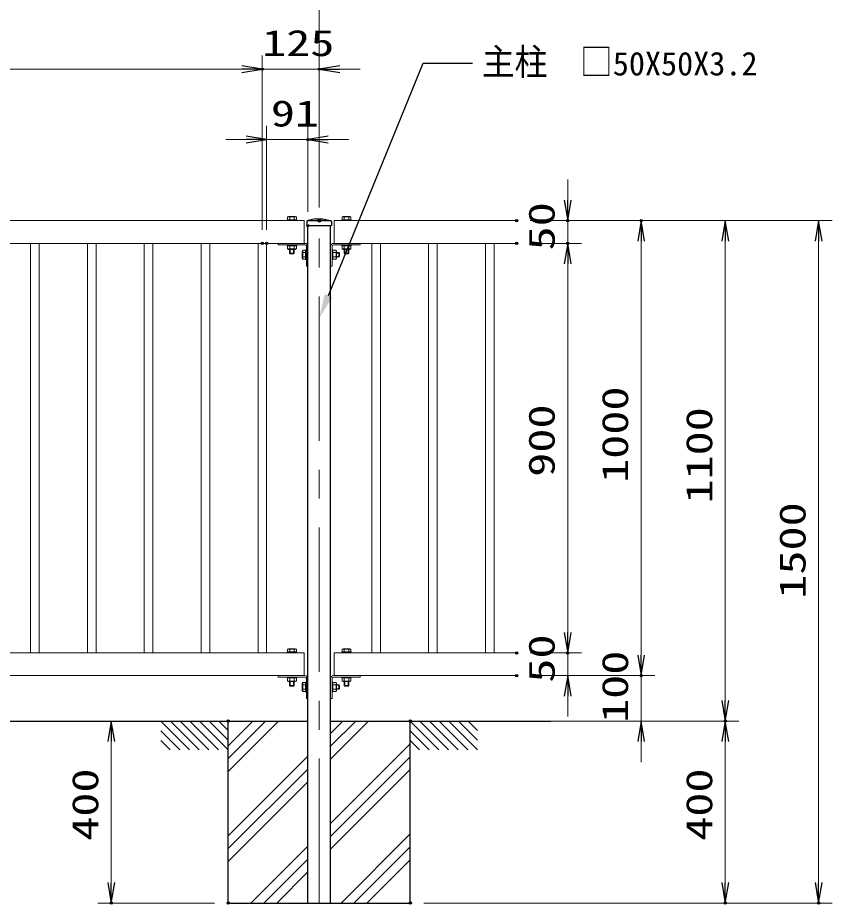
# Model space of a CAD drawing. Units: millimetres, scale not verified. Extents: x -4200 to 4200, y -2970 to 2970.
# Drawn here: x -2011 to -220, y -998 to 951 of the extents above; entities that cross this region are included whole.
import ezdxf
from ezdxf.enums import TextEntityAlignment as Align

# ---------------------------------------------------------------- set-up
doc = ezdxf.new("R2010")
doc.units = ezdxf.units.MM
doc.header["$LTSCALE"] = 10
doc.header["$PDMODE"] = 32
doc.header["$PDSIZE"] = 5
doc.linetypes.add('USER1', pattern=[50.8, 31.75, -6.35, 6.35, -6.35])
doc.linetypes.add('USER3', pattern=[1.125, 0.75, -0.125, 0.125, -0.125])
for name, color, linetype, lineweight in [('0-0_D-STR1', 1, 'Continuous', 25), ('0-1_D-BMK', 2, 'USER3', 13), ('0-2_D-STR4', 7, 'Continuous', 25), ('0-3_D-STR2', 7, 'Continuous', 13), ('0-4_D-BGD', 7, 'Continuous', 25), ('0-5_D-STR3', 3, 'Continuous', 13), ('0-6_D-STR-DIM', 7, 'Continuous', 13), ('0-7_0', 7, 'Continuous', 25), ('0-A_D-STR-TXT', 7, 'Continuous', 25)]:
    doc.layers.add(name, color=color, linetype=linetype, lineweight=lineweight)
doc.layers.add('0-8_Defpoints', color=8, linetype='Continuous')
doc.styles.add('ＭＳ ゴシック', font='')
doc.styles.add('ＭＳ Ｐゴシック', font='')
doc.styles.get('ＭＳ ゴシック').set_extended_font_data('MS Gothic')
doc.styles.get('ＭＳ Ｐゴシック').set_extended_font_data('MS PGothic')

# ---------------------------------------------------------------- blocks, each defined once
blk = doc.blocks.new('DARROWS')
at = {"layer": '0-7_0'}
blk.add_line((0, 0), (-9.991, 0), dxfattribs=at)
blk.add_lwpolyline([(-10, -1.667), (0, 0), (-10, 1.667)], dxfattribs=at)
blk = doc.blocks.new('MLeader1')
at = {"layer": '0-A_D-STR-TXT'}
blk.add_lwpolyline([(-1327.55, 340.19), (-1119.23, 850.93), (-1011.23, 850.93)], dxfattribs=at)
blk.add_solid([(-1319.22, 336.79), (-1335.89, 343.59), (-1347.95, 290.19)], dxfattribs=at)
at = {"layer": '0-A_D-STR-TXT', "style": 'ＭＳ Ｐゴシック', "width": 0.9}
blk.add_text('主柱\u3000□', height=58.56, dxfattribs=at).set_placement((-990.39, 807.01), align=Align.BOTTOM_LEFT)
at = {"layer": '0-A_D-STR-TXT', "style": 'ＭＳ ゴシック'}
blk.add_text('50X50X3.2', height=51.95, dxfattribs=at).set_placement((-702.68, 808.28), align=Align.BOTTOM_LEFT)

msp = doc.modelspace()

# ---------------------------------------------------------------- linework, layer by layer
at = {"layer": '0-0_D-STR1'}
for p, q in [((-1355.45, 508.92), (-1373.24, 504.84)), ((-1355.45, 508.92), (-1340.45, 508.92)), ((-1340.45, 508.92), (-1322.66, 504.84)), ((-1374.79, 502.92), (-1374.95, 493.92)), ((-1374.95, 493.92), (-1320.95, 493.92)), ((-1372.95, 504.92), (-1322.95, 504.92)), ((-1372.95, 504.92), (-1322.95, 504.92)), ((-1372.95, -995.08), (-1372.95, 493.92)), ((-1322.95, -995.08), (-1322.95, 493.92)), ((-1321.11, 502.92), (-1320.95, 493.92)), ((-1372.95, -995.08), (-1322.95, -995.08))]:
    msp.add_line(p, q, dxfattribs=at)
for centre, start, end in [((-1372.79, 502.89), 102.93782, 179), ((-1323.11, 502.89), 1, 77.06218)]:
    msp.add_arc(centre, 2, start, end, dxfattribs=at)
at = {"layer": '0-1_D-BMK', "linetype": 'USER1'}
msp.add_line((-1347.95, -995.08), (-1347.95, 509.92), dxfattribs=at)
at = {"layer": '0-2_D-STR4'}
for p, q in [((-1547.95, -595.08), (-1372.95, -595.08)), ((-1547.95, -995.08), (-1547.95, -595.08)), ((-1547.95, -677.38), (-1465.64, -595.08)), ((-1547.95, -705.67), (-1437.36, -595.08)), ((-1547.95, -649.1), (-1493.93, -595.08)), ((-1322.95, -595.08), (-1147.95, -595.08)), ((-1322.95, -650.37), (-1267.65, -595.08)), ((-1322.95, -678.66), (-1239.37, -595.08)), ((-1322.95, -622.09), (-1296.94, -596.08)), ((-1147.95, -995.08), (-1147.95, -595.08)), ((-1322.95, -820.08), (-1147.95, -645.08)), ((-1547.95, -847.09), (-1372.95, -672.09)), ((-1322.95, -848.36), (-1147.95, -673.36)), ((-1547.95, -875.37), (-1372.95, -700.37)), ((-1322.95, -876.65), (-1147.95, -701.65)), ((-1547.95, -903.66), (-1372.95, -728.66)), ((-1299.96, -995.08), (-1147.95, -843.07)), ((-1497.95, -995.08), (-1372.95, -870.08)), ((-1271.67, -995.08), (-1147.95, -871.35)), ((-1469.66, -995.08), (-1372.95, -898.36)), ((-1243.39, -995.08), (-1147.95, -899.64)), ((-1441.38, -995.08), (-1372.95, -926.65)), ((-1547.95, -995.08), (-1147.95, -995.08))]:
    msp.add_line(p, q, dxfattribs=at)
at = {"layer": '0-3_D-STR2'}
for p, q in [((-3314.95, 504.92), (-1380.95, 504.92)), ((-1380.95, 454.92), (-1380.95, 504.92)), ((-1314.95, 504.92), (-914.2, 504.92)), ((-1314.95, 454.92), (-1314.95, 504.92)), ((-3314.95, 454.92), (-1380.95, 454.92)), ((-1982.45, -445.08), (-1982.45, 454.92)), ((-1963.45, -445.08), (-1963.45, 454.92)), ((-1857.45, -445.08), (-1857.45, 454.92)), ((-1838.45, -445.08), (-1838.45, 454.92)), ((-1732.45, -445.08), (-1732.45, 454.92)), ((-1713.45, -445.08), (-1713.45, 454.92)), ((-1607.45, -445.08), (-1607.45, 454.92)), ((-1588.45, -445.08), (-1588.45, 454.92)), ((-1482.45, -445.08), (-1482.45, 454.92)), ((-1463.45, -445.08), (-1463.45, 454.92)), ((-1315.95, 454.92), (-914.2, 454.92)), ((-1232.45, -445.08), (-1232.45, 454.92)), ((-1213.45, -445.08), (-1213.45, 454.92)), ((-1107.45, -445.08), (-1107.45, 454.92)), ((-1088.45, -445.08), (-1088.45, 454.92)), ((-982.45, -445.08), (-982.45, 454.92)), ((-963.45, -445.08), (-963.45, 454.92)), ((-3314.95, -445.08), (-1380.95, -445.08)), ((-1380.95, -495.08), (-1380.95, -445.08)), ((-1314.95, -445.08), (-914.2, -445.08)), ((-1314.95, -495.08), (-1314.95, -445.08)), ((-3314.95, -495.08), (-1380.95, -495.08)), ((-1315.95, -495.08), (-914.2, -495.08))]:
    msp.add_line(p, q, dxfattribs=at)
at = {"layer": '0-4_D-BGD'}
for p, q in [((-3147.95, -595.08), (-1547.95, -595.08)), ((-1695.67, -595.08), (-1632.8, -657.95)), ((-1674.46, -595.08), (-1611.59, -657.95)), ((-1653.25, -595.08), (-1590.38, -657.95)), ((-1632.03, -595.08), (-1569.16, -657.95)), ((-1610.82, -595.08), (-1547.95, -657.95)), ((-1589.61, -595.08), (-1547.95, -636.73)), ((-1568.39, -595.08), (-1547.95, -615.52)), ((-1147.95, -595.08), (-839.2, -595.08)), ((-1147.95, -595.08), (-1085.08, -657.95)), ((-1126.74, -595.08), (-1063.87, -657.95)), ((-1105.52, -595.08), (-1042.65, -657.95)), ((-1084.31, -595.08), (-1021.44, -657.95)), ((-1063.1, -595.08), (-1000.22, -657.95)), ((-1041.88, -595.08), (-1000.22, -636.73)), ((-1020.67, -595.08), (-1000.22, -615.52)), ((-1695.67, -616.29), (-1654.02, -657.95)), ((-1147.95, -616.29), (-1106.29, -657.95)), ((-1695.67, -637.5), (-1675.23, -657.95)), ((-1147.95, -637.5), (-1127.5, -657.95))]:
    msp.add_line(p, q, dxfattribs=at)
at = {"layer": '0-5_D-STR3'}
for p, q in [((-1418.45, 504.92), (-1418.45, 506.92)), ((-1397.45, 506.92), (-1418.45, 506.92)), ((-1417.75, 513.03), (-1417.75, 506.92)), ((-1398.15, 513.03), (-1417.75, 513.03)), ((-1398.15, 506.92), (-1417.75, 506.92)), ((-1400.6, 513.92), (-1415.3, 513.92)), ((-1412.84, 513.03), (-1412.84, 506.92)), ((-1400.6, 513.92), (-1403.06, 513.92)), ((-1403.06, 513.03), (-1403.06, 506.92)), ((-1398.15, 513.03), (-1398.15, 506.92)), ((-1397.45, 504.92), (-1397.45, 506.92)), ((-1298.45, 504.92), (-1298.45, 506.92)), ((-1277.45, 506.92), (-1298.45, 506.92)), ((-1297.75, 513.03), (-1297.75, 506.92)), ((-1278.15, 513.03), (-1297.75, 513.03)), ((-1278.15, 506.92), (-1297.75, 506.92)), ((-1280.6, 513.92), (-1295.3, 513.92)), ((-1292.84, 513.03), (-1292.84, 506.92)), ((-1280.6, 513.92), (-1283.06, 513.92)), ((-1283.06, 513.03), (-1283.06, 506.92)), ((-1278.15, 513.03), (-1278.15, 506.92)), ((-1277.45, 504.92), (-1277.45, 506.92)), ((-1397.45, 504.92), (-1418.45, 504.92)), ((-1277.45, 504.92), (-1298.45, 504.92)), ((-1437.95, 454.92), (-1379.35, 454.92)), ((-1437.95, 454.92), (-1437.95, 451.72)), ((-1437.95, 451.72), (-1379.35, 451.72)), ((-1418.45, 449.72), (-1418.45, 451.72)), ((-1397.45, 451.72), (-1418.45, 451.72)), ((-1397.45, 449.72), (-1418.45, 449.72)), ((-1398.15, 449.72), (-1417.75, 449.72)), ((-1417.75, 442.62), (-1417.75, 449.72)), ((-1412.84, 442.62), (-1412.84, 449.72)), ((-1403.06, 442.62), (-1403.06, 449.72)), ((-1398.15, 442.62), (-1398.15, 449.72)), ((-1397.45, 449.72), (-1397.45, 451.72)), ((-1379.35, 454.92), (-1380.95, 454.92)), ((-1376.15, 448.52), (-1376.15, 404.92)), ((-1372.95, 448.52), (-1372.95, 404.92)), ((-1322.95, 448.52), (-1322.95, 404.92)), ((-1319.75, 448.52), (-1319.75, 404.92)), ((-1257.95, 454.92), (-1316.55, 454.92)), ((-1316.55, 454.92), (-1314.95, 454.92)), ((-1257.95, 451.72), (-1316.55, 451.72)), ((-1298.45, 449.72), (-1298.45, 451.72)), ((-1298.45, 451.72), (-1277.45, 451.72)), ((-1298.45, 449.72), (-1277.45, 449.72)), ((-1297.75, 449.72), (-1278.15, 449.72)), ((-1297.75, 442.62), (-1297.75, 449.72)), ((-1292.84, 442.62), (-1292.84, 449.72)), ((-1283.06, 442.62), (-1283.06, 449.72)), ((-1278.15, 442.62), (-1278.15, 449.72)), ((-1277.45, 449.72), (-1277.45, 451.72)), ((-1257.95, 454.92), (-1257.95, 451.72)), ((-1398.15, 442.62), (-1417.75, 442.62)), ((-1400.6, 441.72), (-1415.3, 441.72)), ((-1412.95, 441.72), (-1412.95, 433.42)), ((-1402.95, 433.42), (-1412.95, 433.42)), ((-1412.95, 433.42), (-1411.45, 431.92)), ((-1411.65, 441.72), (-1411.65, 432.12)), ((-1404.45, 431.92), (-1411.45, 431.92)), ((-1402.95, 433.42), (-1404.45, 431.92)), ((-1404.25, 441.72), (-1404.25, 432.12)), ((-1400.6, 441.72), (-1403.06, 441.72)), ((-1402.95, 441.72), (-1402.95, 433.42)), ((-1385.15, 422.58), (-1385.15, 437.27)), ((-1384.25, 439.72), (-1378.15, 439.72)), ((-1384.25, 420.12), (-1384.25, 439.72)), ((-1384.25, 434.82), (-1378.15, 434.82)), ((-1376.15, 440.42), (-1378.15, 440.42)), ((-1378.15, 419.42), (-1378.15, 440.42)), ((-1378.15, 420.12), (-1378.15, 439.72)), ((-1376.15, 419.42), (-1376.15, 440.42)), ((-1317.75, 440.42), (-1319.75, 440.42)), ((-1319.75, 419.42), (-1319.75, 440.42)), ((-1317.75, 419.42), (-1317.75, 440.42)), ((-1317.75, 420.12), (-1317.75, 439.72)), ((-1310.64, 439.72), (-1317.75, 439.72)), ((-1310.64, 434.82), (-1317.75, 434.82)), ((-1310.64, 420.12), (-1310.64, 439.72)), ((-1309.75, 422.58), (-1309.75, 437.27)), ((-1309.75, 434.92), (-1304.65, 434.92)), ((-1309.75, 433.62), (-1303.35, 433.62)), ((-1304.65, 424.92), (-1304.65, 434.92)), ((-1304.65, 434.92), (-1303.15, 433.42)), ((-1303.15, 426.42), (-1303.15, 433.42)), ((-1297.75, 442.62), (-1278.15, 442.62)), ((-1295.3, 441.72), (-1280.6, 441.72)), ((-1295.3, 441.72), (-1292.84, 441.72)), ((-1292.95, 441.72), (-1292.95, 433.42)), ((-1282.95, 433.42), (-1292.95, 433.42)), ((-1292.95, 433.42), (-1291.45, 431.92)), ((-1291.65, 441.72), (-1291.65, 432.12)), ((-1284.45, 431.92), (-1291.45, 431.92)), ((-1282.95, 433.42), (-1284.45, 431.92)), ((-1284.25, 441.72), (-1284.25, 432.12)), ((-1282.95, 441.72), (-1282.95, 433.42)), ((-1385.15, 422.58), (-1385.15, 425.03)), ((-1384.25, 425.03), (-1378.15, 425.03)), ((-1384.25, 420.12), (-1378.15, 420.12)), ((-1376.15, 419.42), (-1378.15, 419.42)), ((-1317.75, 419.42), (-1319.75, 419.42)), ((-1310.64, 425.03), (-1317.75, 425.03)), ((-1310.64, 420.12), (-1317.75, 420.12)), ((-1309.75, 426.22), (-1303.35, 426.22)), ((-1309.75, 422.58), (-1309.75, 425.03)), ((-1309.75, 424.92), (-1304.65, 424.92)), ((-1304.65, 424.92), (-1303.15, 426.42)), ((-1376.15, 404.92), (-1372.95, 404.92)), ((-1319.75, 404.92), (-1322.95, 404.92)), ((-1418.45, -445.08), (-1418.45, -443.08)), ((-1397.45, -443.08), (-1418.45, -443.08)), ((-1397.45, -445.08), (-1418.45, -445.08)), ((-1417.75, -436.97), (-1417.75, -443.08)), ((-1398.15, -436.97), (-1417.75, -436.97)), ((-1398.15, -443.08), (-1417.75, -443.08)), ((-1400.6, -436.08), (-1415.3, -436.08)), ((-1412.84, -436.97), (-1412.84, -443.08)), ((-1400.6, -436.08), (-1403.06, -436.08)), ((-1403.06, -436.97), (-1403.06, -443.08)), ((-1398.15, -436.97), (-1398.15, -443.08)), ((-1397.45, -445.08), (-1397.45, -443.08)), ((-1298.45, -445.08), (-1298.45, -443.08)), ((-1298.45, -443.08), (-1277.45, -443.08)), ((-1298.45, -445.08), (-1277.45, -445.08)), ((-1297.75, -436.97), (-1297.75, -443.08)), ((-1278.15, -436.97), (-1297.75, -436.97)), ((-1278.15, -443.08), (-1297.75, -443.08)), ((-1280.6, -436.08), (-1295.3, -436.08)), ((-1292.84, -436.97), (-1292.84, -443.08)), ((-1280.6, -436.08), (-1283.06, -436.08)), ((-1283.06, -436.97), (-1283.06, -443.08)), ((-1278.15, -436.97), (-1278.15, -443.08)), ((-1277.45, -445.08), (-1277.45, -443.08)), ((-1437.95, -495.08), (-1379.35, -495.08)), ((-1437.95, -495.08), (-1437.95, -498.28)), ((-1437.95, -498.28), (-1379.35, -498.28)), ((-1418.45, -500.28), (-1418.45, -498.28)), ((-1397.45, -498.28), (-1418.45, -498.28)), ((-1397.45, -500.28), (-1418.45, -500.28)), ((-1398.15, -500.28), (-1417.75, -500.28)), ((-1417.75, -507.38), (-1417.75, -500.28)), ((-1412.84, -507.38), (-1412.84, -500.28)), ((-1403.06, -507.38), (-1403.06, -500.28)), ((-1398.15, -507.38), (-1398.15, -500.28)), ((-1397.45, -500.28), (-1397.45, -498.28)), ((-1379.35, -495.08), (-1380.95, -495.08)), ((-1376.15, -501.48), (-1376.15, -545.08)), ((-1372.95, -501.48), (-1372.95, -545.08)), ((-1322.95, -501.48), (-1322.95, -545.08)), ((-1319.75, -501.48), (-1319.75, -545.08)), ((-1257.95, -495.08), (-1316.55, -495.08)), ((-1316.55, -495.08), (-1314.95, -495.08)), ((-1257.95, -498.28), (-1316.55, -498.28)), ((-1298.45, -500.28), (-1298.45, -498.28)), ((-1298.45, -498.28), (-1277.45, -498.28)), ((-1298.45, -500.28), (-1277.45, -500.28)), ((-1297.75, -500.28), (-1278.15, -500.28)), ((-1297.75, -507.38), (-1297.75, -500.28)), ((-1292.84, -507.38), (-1292.84, -500.28)), ((-1283.06, -507.38), (-1283.06, -500.28)), ((-1278.15, -507.38), (-1278.15, -500.28)), ((-1277.45, -500.28), (-1277.45, -498.28)), ((-1257.95, -495.08), (-1257.95, -498.28)), ((-1398.15, -507.38), (-1417.75, -507.38)), ((-1400.6, -508.28), (-1415.3, -508.28)), ((-1412.95, -508.28), (-1412.95, -516.58)), ((-1402.95, -516.58), (-1412.95, -516.58)), ((-1412.95, -516.58), (-1411.45, -518.08)), ((-1411.65, -508.28), (-1411.65, -517.88)), ((-1404.45, -518.08), (-1411.45, -518.08)), ((-1402.95, -516.58), (-1404.45, -518.08)), ((-1404.25, -508.28), (-1404.25, -517.88)), ((-1400.6, -508.28), (-1403.06, -508.28)), ((-1402.95, -508.28), (-1402.95, -516.58)), ((-1385.15, -527.42), (-1385.15, -512.73)), ((-1385.15, -527.42), (-1385.15, -524.97)), ((-1384.25, -510.28), (-1378.15, -510.28)), ((-1384.25, -529.88), (-1384.25, -510.28)), ((-1384.25, -515.18), (-1378.15, -515.18)), ((-1384.25, -524.97), (-1378.15, -524.97)), ((-1376.15, -509.58), (-1378.15, -509.58)), ((-1378.15, -530.58), (-1378.15, -509.58)), ((-1378.15, -529.88), (-1378.15, -510.28)), ((-1376.15, -530.58), (-1376.15, -509.58)), ((-1317.75, -509.58), (-1319.75, -509.58)), ((-1319.75, -530.58), (-1319.75, -509.58)), ((-1317.75, -530.58), (-1317.75, -509.58)), ((-1317.75, -529.88), (-1317.75, -510.28)), ((-1310.64, -510.28), (-1317.75, -510.28)), ((-1310.64, -515.18), (-1317.75, -515.18)), ((-1310.64, -524.97), (-1317.75, -524.97)), ((-1310.64, -529.88), (-1310.64, -510.28)), ((-1309.75, -527.42), (-1309.75, -512.73)), ((-1309.75, -515.08), (-1304.65, -515.08)), ((-1309.75, -516.38), (-1303.35, -516.38)), ((-1309.75, -523.78), (-1303.35, -523.78)), ((-1309.75, -527.42), (-1309.75, -524.97)), ((-1309.75, -525.08), (-1304.65, -525.08)), ((-1304.65, -525.08), (-1304.65, -515.08)), ((-1304.65, -515.08), (-1303.15, -516.58)), ((-1304.65, -525.08), (-1303.15, -523.58)), ((-1303.15, -523.58), (-1303.15, -516.58)), ((-1297.75, -507.38), (-1278.15, -507.38)), ((-1295.3, -508.28), (-1280.6, -508.28)), ((-1295.3, -508.28), (-1292.84, -508.28)), ((-1292.95, -508.28), (-1292.95, -516.58)), ((-1282.95, -516.58), (-1292.95, -516.58)), ((-1292.95, -516.58), (-1291.45, -518.08)), ((-1291.65, -508.28), (-1291.65, -517.88)), ((-1284.45, -518.08), (-1291.45, -518.08)), ((-1282.95, -516.58), (-1284.45, -518.08)), ((-1284.25, -508.28), (-1284.25, -517.88)), ((-1282.95, -508.28), (-1282.95, -516.58)), ((-1384.25, -529.88), (-1378.15, -529.88)), ((-1376.15, -530.58), (-1378.15, -530.58)), ((-1376.15, -545.08), (-1372.95, -545.08)), ((-1319.75, -545.08), (-1322.95, -545.08)), ((-1317.75, -530.58), (-1319.75, -530.58)), ((-1310.64, -529.88), (-1317.75, -529.88))]:
    msp.add_line(p, q, dxfattribs=at)
for centre, radius, start, end in [((-1415.3, 510.11), 3.81, 49.92558, 130.07442), ((-1407.95, 500.1), 13.82, 69.26918, 110.73082), ((-1400.6, 510.11), 3.81, 49.92558, 130.07442), ((-1295.3, 510.11), 3.81, 49.92558, 130.07442), ((-1287.95, 500.1), 13.82, 69.26918, 110.73082), ((-1280.6, 510.11), 3.81, 49.92558, 130.07442), ((-1379.35, 448.52), 6.4, 0, 90), ((-1379.35, 448.52), 3.2, 0, 90), ((-1316.55, 448.52), 6.4, 90, 180), ((-1316.55, 448.52), 3.2, 90, 180), ((-1415.3, 445.53), 3.81, 229.92558, 310.07442), ((-1407.95, 455.54), 13.82, 249.26918, 290.73082), ((-1400.6, 445.53), 3.81, 229.92558, 310.07442), ((-1381.34, 437.27), 3.81, 139.92558, 220.07442), ((-1371.33, 429.92), 13.82, 159.26918, 200.73082), ((-1313.56, 437.27), 3.81, 319.92558, 40.07442), ((-1323.57, 429.92), 13.82, 339.26918, 20.73082), ((-1295.3, 445.53), 3.81, 229.92558, 310.07442), ((-1287.95, 455.54), 13.82, 249.26918, 290.73082), ((-1280.6, 445.53), 3.81, 229.92558, 310.07442), ((-1381.34, 422.58), 3.81, 139.92558, 220.07442), ((-1313.56, 422.58), 3.81, 319.92558, 40.07442), ((-1415.3, -439.89), 3.81, 49.92558, 130.07442), ((-1407.95, -449.9), 13.82, 69.26918, 110.73082), ((-1400.6, -439.89), 3.81, 49.92558, 130.07442), ((-1295.3, -439.89), 3.81, 49.92558, 130.07442), ((-1287.95, -449.9), 13.82, 69.26918, 110.73082), ((-1280.6, -439.89), 3.81, 49.92558, 130.07442), ((-1379.35, -501.48), 6.4, 0, 90), ((-1379.35, -501.48), 3.2, 0, 90), ((-1316.55, -501.48), 6.4, 90, 180), ((-1316.55, -501.48), 3.2, 90, 180), ((-1415.3, -504.47), 3.81, 229.92558, 310.07442), ((-1407.95, -494.46), 13.82, 249.26918, 290.73082), ((-1400.6, -504.47), 3.81, 229.92558, 310.07442), ((-1381.34, -512.73), 3.81, 139.92558, 220.07442), ((-1371.33, -520.08), 13.82, 159.26918, 200.73082), ((-1381.34, -527.42), 3.81, 139.92558, 220.07442), ((-1313.56, -512.73), 3.81, 319.92558, 40.07442), ((-1323.57, -520.08), 13.82, 339.26918, 20.73082), ((-1313.56, -527.42), 3.81, 319.92558, 40.07442), ((-1295.3, -504.47), 3.81, 229.92558, 310.07442), ((-1287.95, -494.46), 13.82, 249.26918, 290.73082), ((-1280.6, -504.47), 3.81, 229.92558, 310.07442)]:
    msp.add_arc(centre, radius, start, end, dxfattribs=at)
at = {"layer": '0-6_D-STR-DIM'}
for p, q in [((-1347.95, 534.92), (-1347.95, 1015.52)), ((-1472.95, 484.92), (-1472.95, 867.7)), ((-1472.95, 484.92), (-1472.95, 867.7)), ((-1347.95, 533.92), (-1347.95, 867.7)), ((-3177.95, 837.7), (-1517.95, 837.7)), ((-1517.95, 837.7), (-1562.95, 837.7)), ((-1472.95, 837.7), (-1347.95, 837.7)), ((-1302.95, 837.7), (-1257.95, 837.7)), ((-1463.45, 484.92), (-1463.45, 712.98)), ((-1372.95, 523.92), (-1372.95, 712.98)), ((-1508.45, 682.98), (-1553.45, 682.98)), ((-1463.45, 682.98), (-1372.95, 682.98)), ((-1327.95, 682.98), (-1282.95, 682.98)), ((-801.71, 549.92), (-801.71, 594.92)), ((-884.2, 504.92), (-610.33, 504.92)), ((-884.2, 504.92), (-425.41, 504.92)), ((-884.2, 504.92), (-220.32, 504.92)), ((-884.2, 504.92), (-771.71, 504.92)), ((-801.71, 454.92), (-801.71, 504.92)), ((-884.2, 454.92), (-771.71, 454.92)), ((-884.2, 454.92), (-771.71, 454.92)), ((-640.33, -450.08), (-640.33, 459.92)), ((-455.41, 459.92), (-455.41, -550.08)), ((-250.32, 459.92), (-250.32, -950.08)), ((-801.71, -400.08), (-801.71, 409.92)), ((-801.71, 409.92), (-801.71, 364.92)), ((-801.71, -400.08), (-801.71, -355.08)), ((-640.33, -450.08), (-640.33, -405.08)), ((-884.2, -445.08), (-771.71, -445.08)), ((-884.2, -445.08), (-771.71, -445.08)), ((-801.71, -495.08), (-801.71, -445.08)), ((-884.2, -495.08), (-610.33, -495.08)), ((-884.2, -495.08), (-610.33, -495.08)), ((-884.2, -495.08), (-771.71, -495.08)), ((-640.33, -595.08), (-640.33, -495.08)), ((-801.71, -540.08), (-801.71, -585.08)), ((-1577.95, -595.08), (-1834.82, -595.08)), ((-1117.95, -595.08), (-425.41, -595.08)), ((-1117.95, -595.08), (-610.33, -595.08)), ((-1117.95, -595.08), (-425.41, -595.08)), ((-1804.82, -640.08), (-1804.82, -950.08)), ((-640.33, -640.08), (-640.33, -685.08)), ((-455.41, -640.08), (-455.41, -950.08)), ((-1577.95, -995.08), (-1834.82, -995.08)), ((-1117.95, -995.08), (-425.41, -995.08)), ((-1117.95, -995.08), (-220.32, -995.08))]:
    msp.add_line(p, q, dxfattribs=at)
at = {"layer": '0-8_Defpoints'}
for p in [(-1472.95, 837.7), (-1347.95, 837.7), (-1372.95, 682.98), (-1347.95, 504.92), (-914.2, 504.92), (-801.71, 504.92), (-640.33, 504.92), (-1372.95, 493.92), (-1347.95, 503.92), (-1472.95, 454.92), (-1463.45, 454.92), (-914.2, 454.92), (-801.71, 454.92), (-914.2, -445.08), (-801.71, -445.08), (-914.2, -495.08), (-640.33, -495.08), (-1547.95, -595.08), (-1147.95, -595.08), (-455.41, -595.08), (-1804.82, -995.08), (-1547.95, -995.08), (-1147.95, -995.08), (-455.41, -995.08), (-250.32, -995.08)]:
    msp.add_point(p, dxfattribs=at)

# ---------------------------------------------------------------- block references
at = {"layer": '0-6_D-STR-DIM', "xscale": 4.5, "yscale": 4.5}
for p in [(-1472.95, 837.7), (-1472.95, 837.7), (-1463.45, 682.98)]:
    msp.add_blockref('DARROWS', p, dxfattribs=at)
for p, rotation in [((-1347.95, 837.7), 180), ((-1372.95, 682.98), 180), ((-801.71, 504.92), 270), ((-640.33, 504.92), 90), ((-455.41, 504.92), 90), ((-250.32, 504.92), 90), ((-801.71, 454.92), 90), ((-801.71, 454.92), 90), ((-801.71, -445.08), 270), ((-801.71, -445.08), 270), ((-640.33, -495.08), 270), ((-640.33, -495.08), 270), ((-801.71, -495.08), 90), ((-455.41, -595.08), 270), ((-1804.82, -595.08), 90), ((-640.33, -595.08), 90), ((-455.41, -595.08), 90), ((-1804.82, -995.08), 270), ((-455.41, -995.08), 270), ((-250.32, -995.08), 270)]:
    msp.add_blockref('DARROWS', p, dxfattribs=dict(at, rotation=rotation))
at = {"layer": '0-A_D-STR-TXT'}
msp.add_blockref('MLeader1', (0, 0), dxfattribs=at)

# ---------------------------------------------------------------- texts
at = {"layer": '0-6_D-STR-DIM', "style": 'ＭＳ ゴシック', "width": 1.35}
for s, p in [('125', (-1473.45, 849.1)), ('91', (-1454.2, 694.38))]:
    msp.add_text(s, height=57.7, dxfattribs=at).set_placement(p, align=Align.BOTTOM_LEFT)
for s, p in [('50', (-813.11, 439.42)), ('1000', (-651.72, -71.58)), ('900', (-813.11, -58.08)), ('1100', (-466.81, -117.08)), ('1500', (-261.72, -326.08)), ('50', (-813.11, -510.58)), ('100', (-651.72, -599.08)), ('400', (-1816.21, -858.08)), ('400', (-466.81, -858.08))]:
    msp.add_text(s, height=57.7, rotation=90, dxfattribs=at).set_placement(p, align=Align.BOTTOM_LEFT)

doc.saveas('drawing.dxf')
